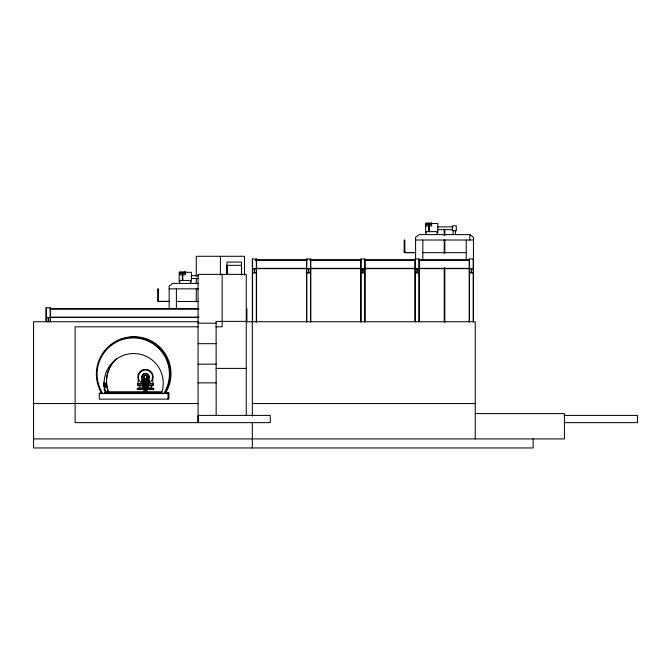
<?xml version="1.0" encoding="UTF-8"?>
<svg xmlns="http://www.w3.org/2000/svg" width="671" height="671" viewBox="0 0 671 671"><rect width="100%" height="100%" fill="white"/><g stroke="black" fill="none" stroke-linecap="round" stroke-linejoin="round"><path stroke-width="1.01" d="M46.207 321.35L46.207 307.821L50.426 307.821L50.426 321.652M104.257 385.833L104.257 384.231M104.517 388.006L104.517 389.851L104.651 386.823M104.651 388.299L104.651 387.092M104.349 387.05L105.783 385.615L105.783 384.449L104.039 382.713M104.223 387.796L106.219 385.791L106.219 384.273L104.223 382.269M473.449 259.912L473.449 237.308L469.834 234.598L419.207 234.598L415.592 237.308L415.592 258.872M103.686 385.951L104.382 385.263L105.255 386.144M103.669 385.246L103.669 384.819M161.334 393.575L161.468 393.256A29.574 29.574 0 0 0 133.68 353.533A29.574 29.574 0 0 0 105.901 393.256L106.052 393.575M163.565 393.575L164.563 392.158A36.159 36.159 0 0 0 156.494 346.37A36.159 36.159 0 0 0 110.002 346.37A36.159 36.159 0 0 0 101.933 392.158L102.931 393.575M104.567 383.233L103.686 384.114L104.047 384.693L105.255 383.929M103.686 386.588L105.204 385.062M104.072 386.764L105.758 385.079M100.172 393.114L99.308 393.575L99.308 399.128L168.035 399.128L168.899 398.666L168.899 393.114L166.064 392.057L165.2 392.518A36.897 36.897 0 0 0 156.964 345.808A36.897 36.897 0 0 0 109.532 345.808A36.897 36.897 0 0 0 101.296 392.527M101.497 392.409L99.308 393.575L168.035 393.575L168.899 393.114L165.771 393.114M146.32 378.519L144.659 378.519A1.661 1.661 0 0 1 144.659 375.643A1.661 1.661 0 0 1 147.15 377.085A1.661 1.661 0 0 1 144.659 378.519M147.209 380.063L145.49 380.524L143.77 380.063A3.439 3.439 0 0 1 143.77 374.108A3.439 3.439 0 0 1 148.928 377.085A3.439 3.439 0 0 1 143.77 380.063M431.134 223.485L437.794 223.485L437.794 233.089M426.119 223.82L431.638 223.82M426.119 224.45L431.638 224.45M437.794 226.89L452.397 226.89M437.794 229.683L452.397 229.683M453.151 230.522L455.559 230.522M453.151 230.69L455.559 230.69M415.592 240.017L473.449 240.017M415.592 252.673L404.135 252.673L404.21 241.225L404.814 241.225L404.89 252.522L415.592 252.522M404.135 250.87L404.89 250.87M422.822 252.673L466.219 252.673M255.466 259.912L306.823 259.912M309.968 259.912L361.317 259.912M364.462 259.912L414.762 259.912M418.687 259.912L469.314 259.912M255.466 260.214L306.823 260.214M309.968 260.214L361.317 260.214M364.462 260.214L414.762 260.214M418.956 260.214L469.255 260.214M255.466 268.35L306.823 268.35M309.968 268.35L361.317 268.35M364.462 268.35L414.762 268.35M418.956 268.35L469.255 268.35M306.823 268.643L252.925 268.643L254.326 268.87L254.326 272.644C249.646 272.854 259.224 272.854 254.552 272.644L254.552 268.87L255.945 268.643M414.762 268.643L307.159 268.643L308.551 268.87L308.551 272.644C303.871 272.854 313.449 272.854 308.777 272.644L308.777 268.87L310.17 268.643M418.956 268.643L469.457 268.643M184.701 272.3L191.361 272.3L191.361 281.904M179.685 272.644L185.204 272.644M179.685 273.265L185.204 273.265M191.361 275.714L198.666 275.714M191.361 278.499L198.666 278.499M198.599 283.414L172.774 283.414L169.159 286.123L169.159 308.727M169.159 288.84L198.599 288.84M158.381 290.04L158.381 288.84L157.777 288.84L157.777 290.04L158.381 290.04L158.457 301.346L169.159 301.346M158.457 299.685L157.702 299.685L157.702 301.497L169.159 301.497M176.389 301.497L198.088 301.497M50.384 308.727L198.801 308.727M50.384 309.029L198.801 309.029M50.384 317.165L198.801 317.165M50.199 317.467L198.801 317.467M246.257 321.384L216.121 321.384L216.163 415.399M198.784 321.745L33.55 321.745L33.55 447.951L533.11 447.951L533.11 438.909M246.257 321.745L475.253 321.745L475.253 438.909M198.079 323.187L216.163 323.187M198.088 326.811L75.127 326.811L75.127 422.638L270.254 422.638L270.254 415.399L198.079 415.399L198.079 422.638L198.037 274.372L246.257 274.372L246.257 415.399M215.861 326.811L222.151 326.811L222.151 274.372M198.079 343.686L216.163 343.686M198.079 364.177L216.163 364.177M216.121 368.396L246.257 368.396M143.695 378.578L144.785 378.578M146.186 378.578L147.285 378.578M143.695 378.88L147.285 378.88M141.774 380.18L144.039 380.18M146.932 380.18L149.205 380.18M141.774 380.801L149.205 380.801M198.079 382.856L216.163 382.856M137.798 383.485L142.487 383.485L141.925 383.25M153.173 383.485L148.484 383.485L149.046 383.25A7.121 7.121 0 0 0 150.522 372.053A7.121 7.121 0 0 0 139.325 373.529A7.121 7.121 0 0 0 143.644 383.963M104.567 384.5L103.997 384.215M137.798 384.777L142.923 384.777M148.048 384.777L153.173 384.777M143.569 385.674L137.798 385.674L137.798 382.655A4.051 4.051 0 0 0 138.058 379.073A7.691 7.691 0 0 1 145.49 369.394A7.691 7.691 0 0 1 152.913 379.073A4.051 4.051 0 0 0 153.173 382.655L153.173 385.674L148.048 385.674M144.039 391.898L105.926 391.898L104.928 390.472A36.159 36.15 -90 0 1 104.064 388.895A36.159 36.142 -90 0 0 105.011 390.48L106.01 391.898L105.171 392.359L161.677 392.359M146.127 391.898L161.82 391.898M104.508 392.149L108.006 392.149L108.006 392.753L104.508 392.753M105.381 393.114L162.34 393.114M33.55 403.539L198.088 403.539M252.33 403.539L475.253 403.539M475.253 413.596L564.445 413.596L564.445 438.909L33.55 438.909M564.219 415.408L637.45 415.408L637.45 422.638L564.219 422.638M165.2 392.518L168.035 393.575L168.035 399.128M103.678 382.915L105.758 384.995M103.703 383.502L105.204 385.003M108.476 391.898L108.375 391.654A30.178 30.17 -90 0 1 116.653 358.767M108.383 391.898L108.283 391.654A30.178 30.17 -90 0 1 116.561 358.767M404.814 241.225L404.814 240.017L404.21 240.017L404.21 241.225M473.449 321.921L473.449 259.006L469.23 259.006L469.23 321.921M473.223 259.006L473.223 321.761M469.834 234.598L469.834 240.017M469.457 259.006L469.457 321.761M466.219 240.017L466.219 259.912M456.297 230.774L456.297 225.8L452.397 225.8L452.397 230.774M455.559 230.363L455.559 234.598M453.151 230.363L453.151 234.598M444.823 235.446L444.823 229.172L444.219 229.172L444.219 235.446M444.823 239.631L444.823 253.227M444.823 267.863L444.823 322.248M444.219 239.631L444.219 253.227M444.219 267.863L444.219 322.248M436.947 234.598L436.947 231.621L426.102 231.621L426.102 234.598M429.23 225.808L429.23 231.747M428.794 225.808L428.794 231.747M425.615 223.485L425.615 233.089M422.822 240.017L422.822 259.912M419.224 321.921L419.224 259.006L415.005 259.006L415.005 321.921M418.998 259.006L418.998 321.761M415.232 259.006L415.232 321.761M364.999 321.921L364.999 259.006L360.78 259.006L360.78 321.921M364.772 259.006L364.772 321.921M364.395 268.643L363.003 268.87L363.003 272.644C367.674 272.854 358.096 272.854 362.776 272.644L362.776 268.87L361.384 268.643M361.006 259.006L361.006 321.921M310.774 321.921L310.774 259.006L306.555 259.006L306.555 321.921M310.547 259.006L310.547 321.921M306.781 259.006L306.781 321.921M256.548 321.921L256.548 259.006L252.33 259.006L252.33 416.02M256.322 259.006L256.322 321.921M252.556 259.006L252.556 321.921M252.33 422.26L252.33 447.951M246.903 308.727L246.903 322.155M244.496 275.093L244.496 256.288L196.276 256.288L196.276 276.142M241.602 267.368L241.602 274.649M226.899 267.368L226.899 274.649M220.39 256.288L220.39 275.093M196.276 278.23L196.276 283.456M196.276 288.681L196.276 301.212M190.514 283.414L190.514 280.436L179.669 280.436L179.669 283.414M182.797 274.632L182.797 280.436M182.361 274.632L182.361 280.436M179.182 272.3L179.182 281.904M176.389 288.84L176.389 308.727M157.777 290.04L157.777 299.685M153.173 389.549L153.173 388.048L137.798 388.048L137.798 389.549L137.773 388.945M151.252 385.674L151.252 388.048M149.91 388.945L149.91 389.549M149.558 388.945L149.558 389.549M149.205 388.048L149.205 388.945M148.274 381.707L148.274 388.048M147.477 392.359L147.477 393.265L143.502 393.265L143.502 392.359M146.974 379.979L146.974 392.359M146.832 379.786L146.832 385.674M146.412 386.236L146.412 388.048M145.934 379.786L145.934 385.674M145.934 385.976L145.984 392.359M145.037 379.786L144.995 392.359M144.559 381.707L144.559 388.048M144.139 379.786L144.139 385.674M143.997 379.979L143.997 392.359M142.697 381.707L142.697 388.048M141.774 388.048L141.774 388.945M141.17 388.945L141.17 389.549M140.818 388.945L140.818 389.549M139.719 385.674L139.719 388.048M107.654 392.149L107.654 392.753M106.219 384.273L106.219 385.791M105.783 384.449L105.783 385.615M105.859 386.605L105.859 387.041M50.199 307.821L50.199 321.652M46.433 307.821L46.433 321.652M46.207 307.821L46.207 321.652M169.721 379.887A36.159 36.159 0 0 1 165.427 391.688M129.612 337.723A36.159 36.159 0 0 1 146.479 339.627M102.621 354.363A36.897 36.897 0 0 1 152.954 341.883A36.897 36.897 0 0 1 166.064 392.057M143.896 378.008A1.837 1.837 0 0 1 144.433 375.575A1.837 1.837 0 0 1 146.899 375.903A1.837 1.837 0 0 1 146.79 378.385M147.217 377.547A0.948 0.948 0 0 0 147.285 378.385L147.285 379.786L143.695 379.786L143.695 378.385A0.948 0.948 0 0 0 143.753 377.547M104.349 384.147L104.349 385.926L104.349 384.147M227.016 265.33L227.016 274.632L227.016 262.059L241.476 262.059L241.476 274.632L241.476 265.33L227.016 265.33M431.638 223.049L426.119 223.049L426.119 225.959L431.638 225.959L431.638 223.049M418.62 268.643L415.609 268.643L417.001 268.87L417.001 272.644C412.321 272.854 421.9 272.854 417.228 272.644L417.228 268.87L418.62 268.643M472.845 268.643L469.834 268.643L471.227 268.87L471.227 272.644C466.546 272.854 476.125 272.854 471.453 272.644L471.453 268.87L472.845 268.643M185.204 271.872L179.685 271.872L179.685 274.783L185.204 274.783L185.204 271.872M49.822 317.467L46.811 317.467L48.203 317.693L48.203 321.459C43.531 321.677 53.11 321.677 48.429 321.459L48.429 317.693L49.822 317.467M147.477 379.979L143.502 379.979L143.502 378.519A1.048 1.048 0 0 0 143.569 377.597A1.988 1.988 0 0 1 145.49 375.097A1.988 1.988 0 0 1 147.402 377.597A1.048 1.048 0 0 0 147.477 378.519L147.477 379.979M149.205 381.707L141.774 381.707L141.774 379.778A1.954 1.954 0 0 0 141.9 378.05A3.716 3.716 0 0 1 145.49 373.37A3.716 3.716 0 0 1 149.079 378.05A1.954 1.954 0 0 0 149.205 379.778L149.205 381.707M147.285 385.674L143.695 385.674L143.695 386.58L147.285 386.58L147.285 385.674M153.802 388.945L137.169 388.945L137.169 389.549L153.802 389.549L153.802 388.945"/></g></svg>
